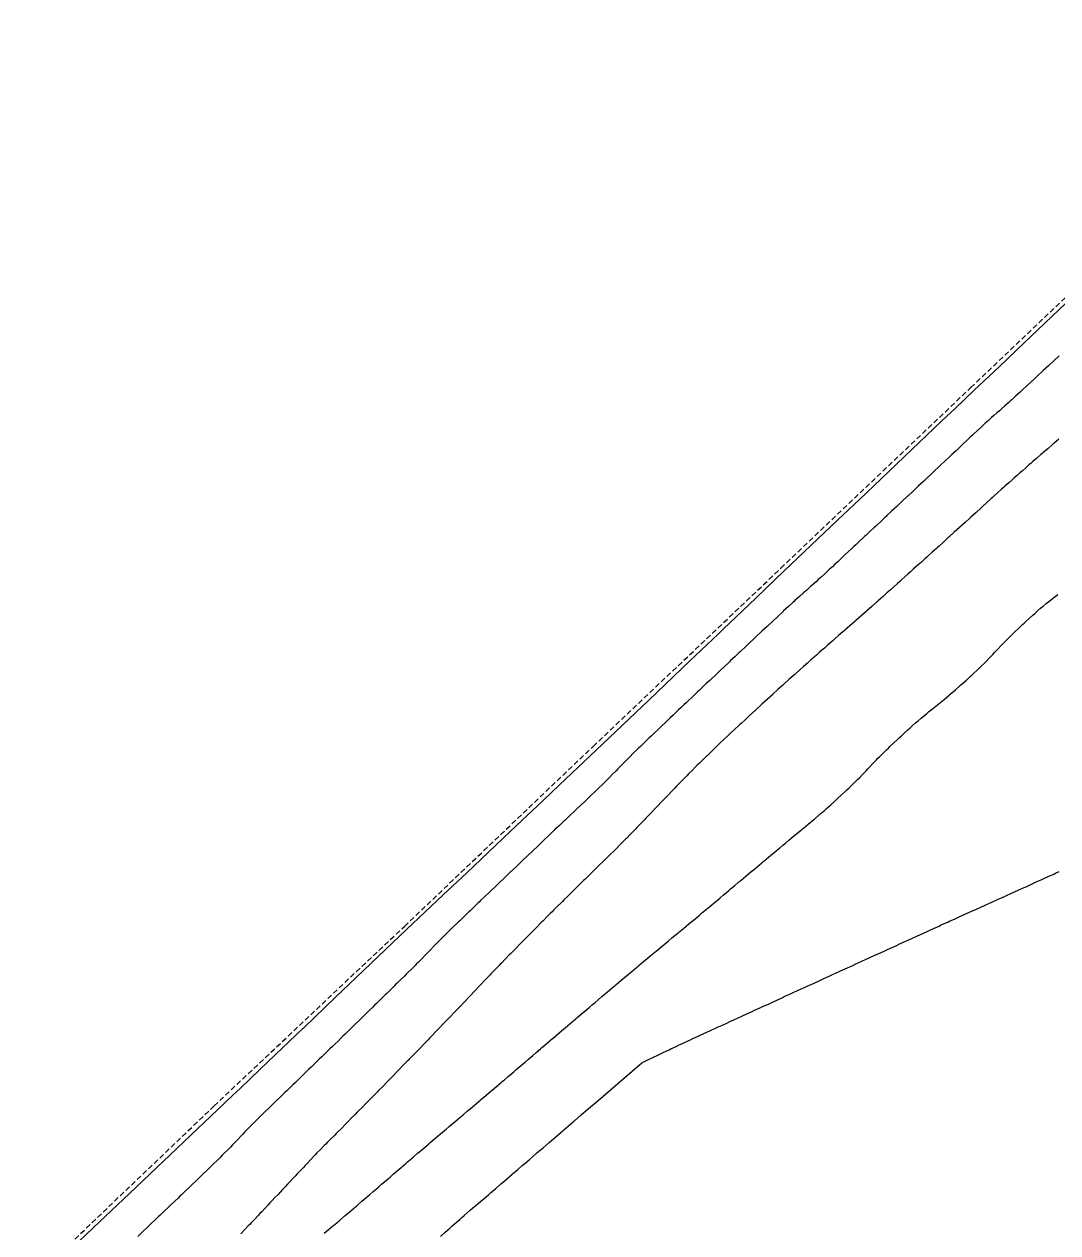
# Model space of a CAD drawing. Extents: x 6012137 to 6013842, y 2108997 to 2110704.
# Drawn here: x 6012976.9 to 6013076.1, y 2109913 to 2110028.9 of the extents above; entities that cross this region are included whole.
import ezdxf

# ---------------------------------------------------------------- set-up
doc = ezdxf.new("R2010")
doc.units = 0
doc.linetypes.add('HIDDENX2', pattern=[0.75, 0.5, -0.25])
doc.layers.get('0').update_dxf_attribs({"linetype": 'CONTINUOUS'})

msp = doc.modelspace()

# ---------------------------------------------------------------- linework, layer by layer
at = {"color": 6, "linetype": 'CONTINUOUS', "flags": 128}
for points in [[(6012980.8, 2109910.87), (6012983.51, 2109913.44), (6012984.12, 2109914.01), (6012986.98, 2109916.73), (6012995.46, 2109924.77), (6012996.91, 2109926.16), (6012997.6, 2109926.81), (6012998.6, 2109927.77), (6013000.29, 2109929.38), (6013003.66, 2109932.58), (6013003.74, 2109932.66), (6013006.73, 2109935.53), (6013013.58, 2109942.04), (6013017.1, 2109945.36), (6013019.35, 2109947.49), (6013023.53, 2109951.45), (6013024.11, 2109952), (6013026.71, 2109954.46), (6013028.26, 2109955.92), (6013031.77, 2109959.25), (6013035.59, 2109962.88), (6013036.78, 2109964.02), (6013038.42, 2109965.57), (6013040.77, 2109967.81), (6013043.47, 2109970.39), (6013043.97, 2109970.87), (6013045.81, 2109972.62), (6013047.09, 2109973.84), (6013048.04, 2109974.75), (6013049.82, 2109976.45), (6013054.34, 2109980.74), (6013055.51, 2109981.85), (6013057.05, 2109983.31), (6013059.12, 2109985.29), (6013062.07, 2109988.09), (6013064.22, 2109990.15), (6013064.96, 2109990.85), (6013066.21, 2109992.04), (6013068.02, 2109993.76), (6013070.47, 2109996.06), (6013071.18, 2109996.74), (6013072.15, 2109997.66), (6013073.5, 2109998.94), (6013075.51, 2110000.85), (6013078.78, 2110003.94)], [(6013076.2, 2109997.09), (6013075.69, 2109996.61), (6013075.68, 2109996.6), (6013075.68, 2109996.6), (6013075.17, 2109996.12), (6013074.68, 2109995.66), (6013074.65, 2109995.64), (6013074.62, 2109995.61), (6013074.13, 2109995.15), (6013073.68, 2109994.73), (6013073.62, 2109994.67), (6013073.54, 2109994.61), (6013073.1, 2109994.19), (6013072.68, 2109993.81), (6013072.58, 2109993.71), (6013072.46, 2109993.61), (6013072.05, 2109993.23), (6013071.68, 2109992.89), (6013071.53, 2109992.76), (6013071.37, 2109992.61), (6013071, 2109992.28), (6013070.68, 2109992), (6013070.47, 2109991.81), (6013070.24, 2109991.61), (6013069.94, 2109991.35), (6013069.68, 2109991.12), (6013069.41, 2109990.88), (6013069.12, 2109990.61), (6013068.89, 2109990.4), (6013068.68, 2109990.21), (6013068.37, 2109989.92), (6013068.03, 2109989.61), (6013067.85, 2109989.44), (6013067.68, 2109989.28), (6013067.34, 2109988.95), (6013066.97, 2109988.61), (6013066.82, 2109988.47), (6013066.68, 2109988.33), (6013066.31, 2109987.98), (6013065.91, 2109987.61), (6013065.79, 2109987.49), (6013065.68, 2109987.39), (6013065.28, 2109987.01), (6013064.85, 2109986.61), (6013064.76, 2109986.52), (6013064.68, 2109986.45), (6013064.25, 2109986.04), (6013063.79, 2109985.61), (6013063.73, 2109985.55), (6013063.68, 2109985.5), (6013063.22, 2109985.07), (6013062.72, 2109984.61), (6013062.7, 2109984.59), (6013062.68, 2109984.57), (6013062.19, 2109984.1), (6013061.68, 2109983.63), (6013061.67, 2109983.62), (6013061.66, 2109983.61), (6013061.15, 2109983.13), (6013060.68, 2109982.69), (6013060.64, 2109982.65), (6013060.59, 2109982.61), (6013060.12, 2109982.17), (6013059.68, 2109981.75), (6013059.6, 2109981.68), (6013059.52, 2109981.61), (6013059.09, 2109981.2), (6013058.68, 2109980.82), (6013058.57, 2109980.72), (6013058.46, 2109980.61), (6013058.05, 2109980.23), (6013057.68, 2109979.88), (6013057.54, 2109979.75), (6013057.39, 2109979.61), (6013057.02, 2109979.27), (6013056.68, 2109978.95), (6013056.5, 2109978.78), (6013056.32, 2109978.61), (6013055.99, 2109978.3), (6013055.68, 2109978.01), (6013055.47, 2109977.82), (6013055.25, 2109977.61), (6013054.95, 2109977.33), (6013054.68, 2109977.08), (6013054.44, 2109976.85), (6013054.17, 2109976.61), (6013053.92, 2109976.37), (6013053.68, 2109976.15), (6013053.4, 2109975.89), (6013053.09, 2109975.61), (6013052.88, 2109975.41), (6013052.68, 2109975.23), (6013052.35, 2109974.94), (6013051.98, 2109974.61), (6013051.82, 2109974.47), (6013051.68, 2109974.34), (6013051.29, 2109974), (6013050.85, 2109973.61), (6013050.76, 2109973.52), (6013050.68, 2109973.45), (6013050.24, 2109973.05), (6013049.76, 2109972.61), (6013049.72, 2109972.57), (6013049.68, 2109972.53), (6013049.2, 2109972.08), (6013048.69, 2109971.61), (6013048.68, 2109971.6), (6013048.68, 2109971.6), (6013048.17, 2109971.12), (6013047.68, 2109970.66), (6013047.65, 2109970.63), (6013047.62, 2109970.61), (6013047.14, 2109970.15), (6013046.68, 2109969.72), (6013046.62, 2109969.67), (6013046.56, 2109969.61), (6013046.11, 2109969.18), (6013045.68, 2109968.78), (6013045.59, 2109968.7), (6013045.49, 2109968.61), (6013045.07, 2109968.21), (6013044.68, 2109967.84), (6013044.56, 2109967.73), (6013044.43, 2109967.61), (6013044.05, 2109967.24), (6013043.68, 2109966.9), (6013043.37, 2109966.61), (6013042.68, 2109965.95), (6013042.31, 2109965.61), (6013041.68, 2109965.01), (6013041.47, 2109964.81), (6013041.26, 2109964.61), (6013040.96, 2109964.32), (6013040.68, 2109964.06), (6013040.45, 2109963.84), (6013040.2, 2109963.61), (6013039.94, 2109963.35), (6013039.68, 2109963.11), (6013039.42, 2109962.86), (6013039.15, 2109962.61), (6013038.91, 2109962.38), (6013038.68, 2109962.16), (6013038.4, 2109961.89), (6013038.1, 2109961.61), (6013037.89, 2109961.4), (6013037.68, 2109961.2), (6013037.38, 2109960.91), (6013037.06, 2109960.61), (6013036.87, 2109960.42), (6013036.68, 2109960.24), (6013036.36, 2109959.93), (6013036.02, 2109959.61), (6013035.85, 2109959.44), (6013035.68, 2109959.28), (6013035.34, 2109958.95), (6013034.99, 2109958.61), (6013034.84, 2109958.45), (6013034.68, 2109958.3), (6013034.34, 2109957.95), (6013034, 2109957.61), (6013033.84, 2109957.45), (6013033.68, 2109957.28), (6013033.35, 2109956.94), (6013033.02, 2109956.61), (6013032.85, 2109956.43), (6013032.68, 2109956.26), (6013032.35, 2109955.94), (6013032.01, 2109955.61), (6013031.84, 2109955.45), (6013031.68, 2109955.29), (6013031.33, 2109954.96), (6013030.97, 2109954.61), (6013030.82, 2109954.47), (6013030.68, 2109954.33), (6013030.31, 2109953.98), (6013029.91, 2109953.61), (6013029.79, 2109953.49), (6013029.68, 2109953.39), (6013029.28, 2109953.01), (6013028.85, 2109952.61), (6013028.76, 2109952.52), (6013028.68, 2109952.44), (6013028.25, 2109952.04), (6013027.79, 2109951.61), (6013027.74, 2109951.55), (6013027.68, 2109951.5), (6013027.22, 2109951.06), (6013026.74, 2109950.61), (6013026.71, 2109950.58), (6013026.68, 2109950.55), (6013026.2, 2109950.09), (6013025.69, 2109949.61), (6013025.68, 2109949.6), (6013025.68, 2109949.6), (6013025.17, 2109949.11), (6013024.68, 2109948.64), (6013024.66, 2109948.63), (6013024.64, 2109948.61), (6013024.15, 2109948.14), (6013023.68, 2109947.69), (6013023.64, 2109947.65), (6013023.59, 2109947.61), (6013023.13, 2109947.16), (6013022.68, 2109946.73), (6013022.62, 2109946.67), (6013022.55, 2109946.61), (6013022.11, 2109946.18), (6013021.68, 2109945.77), (6013021.59, 2109945.69), (6013021.5, 2109945.61), (6013021.08, 2109945.2), (6013020.68, 2109944.82), (6013020.57, 2109944.71), (6013020.46, 2109944.61), (6013020.06, 2109944.22), (6013019.68, 2109943.85), (6013019.55, 2109943.73), (6013019.42, 2109943.61), (6013019.05, 2109943.24), (6013018.68, 2109942.89), (6013018.54, 2109942.75), (6013018.39, 2109942.61), (6013018.03, 2109942.26), (6013017.68, 2109941.92), (6013017.52, 2109941.76), (6013017.36, 2109941.61), (6013017.02, 2109941.27), (6013016.68, 2109940.93), (6013016.35, 2109940.61), (6013015.68, 2109939.91), (6013015.53, 2109939.75), (6013015.39, 2109939.61), (6013015.04, 2109939.25), (6013014.68, 2109938.88), (6013014.54, 2109938.74), (6013014.4, 2109938.61), (6013014.04, 2109938.24), (6013013.68, 2109937.89), (6013013.54, 2109937.75), (6013013.4, 2109937.61), (6013013.04, 2109937.25), (6013012.68, 2109936.9), (6013012.53, 2109936.76), (6013012.38, 2109936.61), (6013012.03, 2109936.26), (6013011.68, 2109935.92), (6013011.52, 2109935.77), (6013011.36, 2109935.61), (6013011.02, 2109935.27), (6013010.68, 2109934.94), (6013010.51, 2109934.78), (6013010.34, 2109934.61), (6013010, 2109934.28), (6013009.68, 2109933.97), (6013009.5, 2109933.79), (6013009.31, 2109933.61), (6013008.99, 2109933.29), (6013008.68, 2109932.99), (6013008.49, 2109932.8), (6013008.29, 2109932.61), (6013007.98, 2109932.31), (6013007.68, 2109932.01), (6013007.47, 2109931.81), (6013007.26, 2109931.61), (6013006.97, 2109931.32), (6013006.68, 2109931.04), (6013006.46, 2109930.83), (6013006.23, 2109930.61), (6013005.95, 2109930.33), (6013005.68, 2109930.07), (6013005.45, 2109929.84), (6013005.2, 2109929.61), (6013004.94, 2109929.35), (6013004.68, 2109929.1), (6013004.43, 2109928.85), (6013004.18, 2109928.61), (6013003.92, 2109928.36), (6013003.68, 2109928.13), (6013003.42, 2109927.87), (6013003.14, 2109927.61), (6013002.91, 2109927.38), (6013002.68, 2109927.16), (6013002.4, 2109926.89), (6013002.11, 2109926.61), (6013001.89, 2109926.4), (6013001.68, 2109926.2), (6013001.38, 2109925.91), (6013001.07, 2109925.61), (6013000.87, 2109925.42), (6013000.68, 2109925.23), (6013000.36, 2109924.92), (6013000.03, 2109924.61), (6012999.86, 2109924.43), (6012999.68, 2109924.26), (6012999.35, 2109923.93), (6012999.02, 2109923.61), (6012998.85, 2109923.44), (6012998.68, 2109923.26), (6012998.36, 2109922.93), (6012998.04, 2109922.61), (6012997.87, 2109922.42), (6012997.68, 2109922.22), (6012997.38, 2109921.9), (6012997.09, 2109921.61), (6012996.89, 2109921.4), (6012996.68, 2109921.18), (6012996.39, 2109920.89), (6012996.11, 2109920.61), (6012995.89, 2109920.39), (6012995.68, 2109920.18), (6012995.39, 2109919.9), (6012995.09, 2109919.61), (6012994.89, 2109919.4), (6012994.68, 2109919.2), (6012994.38, 2109918.91), (6012994.07, 2109918.61), (6012993.87, 2109918.42), (6012993.68, 2109918.23), (6012993.36, 2109917.92), (6012993.03, 2109917.61), (6012992.85, 2109917.43), (6012992.68, 2109917.27), (6012992.34, 2109916.94), (6012991.99, 2109916.61), (6012991.83, 2109916.46), (6012991.68, 2109916.31), (6012991.32, 2109915.97), (6012990.94, 2109915.61), (6012990.81, 2109915.48), (6012990.68, 2109915.36), (6012990.29, 2109914.99), (6012989.89, 2109914.61), (6012989.78, 2109914.51), (6012989.68, 2109914.41), (6012988.84, 2109913.61), (6012988.68, 2109913.46), (6012988.25, 2109913.04), (6012987.8, 2109912.61)], [(6013076.18, 2109989.1), (6013075.68, 2109988.67), (6013075.65, 2109988.64), (6013075.61, 2109988.61), (6013075.11, 2109988.17), (6013074.68, 2109987.8), (6013074.58, 2109987.71), (6013074.46, 2109987.61), (6013074.04, 2109987.24), (6013073.68, 2109986.93), (6013073.51, 2109986.78), (6013073.31, 2109986.61), (6013072.97, 2109986.31), (6013072.68, 2109986.06), (6013072.44, 2109985.85), (6013072.16, 2109985.61), (6013071.9, 2109985.38), (6013071.68, 2109985.19), (6013071.37, 2109984.91), (6013071.03, 2109984.61), (6013070.85, 2109984.44), (6013070.68, 2109984.29), (6013070.32, 2109983.97), (6013069.93, 2109983.61), (6013069.8, 2109983.49), (6013069.68, 2109983.38), (6013068.83, 2109982.61), (6013068.68, 2109982.47), (6013068.23, 2109982.06), (6013067.74, 2109981.61), (6013067.71, 2109981.58), (6013067.68, 2109981.55), (6013067.18, 2109981.1), (6013066.68, 2109980.65), (6013066.66, 2109980.63), (6013066.64, 2109980.61), (6013066.14, 2109980.15), (6013065.68, 2109979.74), (6013065.61, 2109979.68), (6013065.53, 2109979.61), (6013065.09, 2109979.2), (6013064.68, 2109978.83), (6013064.56, 2109978.73), (6013064.43, 2109978.61), (6013064.03, 2109978.25), (6013063.68, 2109977.93), (6013063.51, 2109977.78), (6013063.32, 2109977.61), (6013062.98, 2109977.3), (6013062.68, 2109977.03), (6013062.46, 2109976.83), (6013062.21, 2109976.61), (6013061.93, 2109976.35), (6013061.68, 2109976.13), (6013061.41, 2109975.88), (6013061.1, 2109975.61), (6013060.88, 2109975.41), (6013060.68, 2109975.23), (6013060.35, 2109974.93), (6013059.99, 2109974.61), (6013059.82, 2109974.46), (6013059.68, 2109974.33), (6013059.3, 2109973.99), (6013058.87, 2109973.61), (6013058.77, 2109973.52), (6013058.68, 2109973.44), (6013058.24, 2109973.05), (6013057.74, 2109972.61), (6013057.71, 2109972.58), (6013057.68, 2109972.55), (6013057.18, 2109972.11), (6013056.68, 2109971.68), (6013056.64, 2109971.64), (6013056.6, 2109971.61), (6013056.11, 2109971.18), (6013055.68, 2109970.8), (6013055.58, 2109970.71), (6013055.46, 2109970.61), (6013055.04, 2109970.24), (6013054.68, 2109969.93), (6013054.51, 2109969.78), (6013054.31, 2109969.61), (6013053.98, 2109969.31), (6013053.68, 2109969.05), (6013053.44, 2109968.84), (6013053.17, 2109968.61), (6013052.91, 2109968.38), (6013052.68, 2109968.18), (6013052.38, 2109967.91), (6013052.04, 2109967.61), (6013051.85, 2109967.44), (6013051.68, 2109967.29), (6013051.32, 2109966.96), (6013050.92, 2109966.61), (6013050.8, 2109966.49), (6013050.68, 2109966.39), (6013050.27, 2109966.02), (6013049.82, 2109965.61), (6013049.74, 2109965.54), (6013049.68, 2109965.48), (6013049.22, 2109965.07), (6013048.72, 2109964.61), (6013048.7, 2109964.59), (6013048.68, 2109964.57), (6013048.17, 2109964.11), (6013047.68, 2109963.66), (6013047.65, 2109963.63), (6013047.62, 2109963.61), (6013047.13, 2109963.16), (6013046.68, 2109962.74), (6013046.61, 2109962.68), (6013046.53, 2109962.61), (6013046.09, 2109962.2), (6013045.68, 2109961.82), (6013045.57, 2109961.72), (6013045.45, 2109961.61), (6013045.05, 2109961.24), (6013044.68, 2109960.89), (6013044.53, 2109960.75), (6013044.38, 2109960.61), (6013044.02, 2109960.27), (6013043.68, 2109959.95), (6013043.32, 2109959.61), (6013042.68, 2109958.98), (6013042.29, 2109958.61), (6013041.68, 2109958), (6013041.48, 2109957.8), (6013041.28, 2109957.61), (6013040.98, 2109957.3), (6013040.68, 2109957), (6013040.48, 2109956.8), (6013040.29, 2109956.61), (6013039.99, 2109956.3), (6013039.68, 2109955.99), (6013039.49, 2109955.79), (6013039.31, 2109955.61), (6013039, 2109955.28), (6013038.68, 2109954.95), (6013038.51, 2109954.77), (6013038.35, 2109954.61), (6013038.02, 2109954.26), (6013037.68, 2109953.91), (6013037.53, 2109953.75), (6013037.39, 2109953.61), (6013037.04, 2109953.24), (6013036.68, 2109952.87), (6013036.55, 2109952.73), (6013036.43, 2109952.61), (6013036.06, 2109952.22), (6013035.68, 2109951.82), (6013035.57, 2109951.71), (6013035.47, 2109951.61), (6013035.08, 2109951.21), (6013034.68, 2109950.79), (6013034.59, 2109950.7), (6013034.49, 2109950.61), (6013034.09, 2109950.2), (6013033.68, 2109949.79), (6013033.59, 2109949.7), (6013033.49, 2109949.61), (6013033.08, 2109949.2), (6013032.68, 2109948.81), (6013032.58, 2109948.71), (6013032.47, 2109948.61), (6013032.07, 2109948.22), (6013031.68, 2109947.84), (6013031.56, 2109947.72), (6013031.44, 2109947.61), (6013031.06, 2109947.23), (6013030.68, 2109946.86), (6013030.55, 2109946.74), (6013030.42, 2109946.61), (6013030.05, 2109946.24), (6013029.68, 2109945.88), (6013029.54, 2109945.74), (6013029.4, 2109945.61), (6013029.04, 2109945.25), (6013028.68, 2109944.89), (6013028.54, 2109944.75), (6013028.4, 2109944.61), (6013028.04, 2109944.25), (6013027.68, 2109943.89), (6013027.54, 2109943.75), (6013027.4, 2109943.61), (6013027.04, 2109943.25), (6013026.68, 2109942.89), (6013026.54, 2109942.75), (6013026.4, 2109942.61), (6013026.04, 2109942.25), (6013025.68, 2109941.88), (6013025.54, 2109941.74), (6013025.41, 2109941.61), (6013025.05, 2109941.24), (6013024.68, 2109940.87), (6013024.55, 2109940.74), (6013024.42, 2109940.61), (6013024.05, 2109940.23), (6013023.68, 2109939.85), (6013023.56, 2109939.73), (6013023.44, 2109939.61), (6013023.06, 2109939.22), (6013022.68, 2109938.83), (6013022.57, 2109938.72), (6013022.46, 2109938.61), (6013022.08, 2109938.21), (6013021.68, 2109937.79), (6013021.59, 2109937.7), (6013021.51, 2109937.61), (6013021.1, 2109937.18), (6013020.68, 2109936.74), (6013020.62, 2109936.67), (6013020.56, 2109936.61), (6013020.13, 2109936.16), (6013019.68, 2109935.68), (6013019.64, 2109935.64), (6013019.61, 2109935.61), (6013019.16, 2109935.13), (6013018.68, 2109934.63), (6013018.67, 2109934.62), (6013018.66, 2109934.61), (6013018.18, 2109934.11), (6013017.71, 2109933.61), (6013017.69, 2109933.59), (6013017.68, 2109933.58), (6013017.2, 2109933.08), (6013016.75, 2109932.61), (6013016.71, 2109932.57), (6013016.68, 2109932.54), (6013015.78, 2109931.61), (6013015.68, 2109931.5), (6013015.24, 2109931.05), (6013014.81, 2109930.61), (6013014.75, 2109930.54), (6013014.68, 2109930.47), (6013014.25, 2109930.03), (6013013.84, 2109929.61), (6013013.76, 2109929.53), (6013013.68, 2109929.45), (6013013.26, 2109929.02), (6013012.86, 2109928.61), (6013012.77, 2109928.52), (6013012.68, 2109928.42), (6013012.28, 2109928.01), (6013011.88, 2109927.61), (6013011.78, 2109927.5), (6013011.68, 2109927.4), (6013011.29, 2109927), (6013010.9, 2109926.61), (6013010.79, 2109926.49), (6013010.68, 2109926.38), (6013010.3, 2109925.99), (6013009.92, 2109925.61), (6013009.8, 2109925.48), (6013009.68, 2109925.36), (6013009.31, 2109924.98), (6013008.94, 2109924.61), (6013008.81, 2109924.48), (6013008.68, 2109924.34), (6013008.31, 2109923.97), (6013007.95, 2109923.61), (6013007.82, 2109923.47), (6013007.68, 2109923.34), (6013007.32, 2109922.97), (6013006.95, 2109922.61), (6013006.82, 2109922.47), (6013006.68, 2109922.33), (6013006.32, 2109921.97), (6013005.96, 2109921.61), (6013005.82, 2109921.47), (6013005.68, 2109921.32), (6013005.32, 2109920.96), (6013004.98, 2109920.61), (6013004.83, 2109920.45), (6013004.68, 2109920.29), (6013004.35, 2109919.94), (6013004.03, 2109919.61), (6013003.86, 2109919.42), (6013003.68, 2109919.23), (6013003.38, 2109918.91), (6013003.09, 2109918.61), (6013002.89, 2109918.39), (6013002.68, 2109918.17), (6013002.41, 2109917.88), (6013002.15, 2109917.61), (6013001.92, 2109917.36), (6013001.68, 2109917.1), (6013001.44, 2109916.85), (6013001.21, 2109916.61), (6013000.95, 2109916.33), (6013000.68, 2109916.04), (6013000.47, 2109915.82), (6013000.27, 2109915.61), (6012999.99, 2109915.3), (6012999.68, 2109914.98), (6012999.5, 2109914.79), (6012999.33, 2109914.61), (6012999.02, 2109914.27), (6012998.68, 2109913.91), (6012998.53, 2109913.76), (6012998.39, 2109913.61), (6012998.04, 2109913.24), (6012997.68, 2109912.86)], [(6013005.68, 2109912.91), (6013006.06, 2109913.23), (6013006.51, 2109913.61), (6013006.6, 2109913.69), (6013006.68, 2109913.75), (6013007.14, 2109914.14), (6013007.68, 2109914.6), (6013007.68, 2109914.6), (6013007.69, 2109914.61), (6013008.22, 2109915.06), (6013008.68, 2109915.45), (6013008.76, 2109915.52), (6013008.86, 2109915.61), (6013009.3, 2109915.98), (6013009.68, 2109916.31), (6013009.84, 2109916.44), (6013010.03, 2109916.61), (6013010.38, 2109916.91), (6013010.68, 2109917.17), (6013010.91, 2109917.37), (6013011.18, 2109917.61), (6013011.45, 2109917.84), (6013011.68, 2109918.04), (6013011.99, 2109918.3), (6013012.34, 2109918.61), (6013012.52, 2109918.77), (6013012.68, 2109918.9), (6013013.06, 2109919.23), (6013013.5, 2109919.61), (6013013.6, 2109919.69), (6013013.68, 2109919.76), (6013014.14, 2109920.15), (6013014.67, 2109920.61), (6013014.68, 2109920.61), (6013014.68, 2109920.61), (6013015.22, 2109921.07), (6013015.68, 2109921.46), (6013015.85, 2109921.61), (6013016.68, 2109922.31), (6013016.84, 2109922.44), (6013017.03, 2109922.61), (6013017.38, 2109922.9), (6013017.68, 2109923.15), (6013017.93, 2109923.36), (6013018.21, 2109923.61), (6013018.47, 2109923.82), (6013018.68, 2109924), (6013019.01, 2109924.28), (6013019.39, 2109924.61), (6013019.55, 2109924.74), (6013019.68, 2109924.85), (6013020.09, 2109925.2), (6013020.57, 2109925.61), (6013020.63, 2109925.66), (6013020.68, 2109925.7), (6013021.17, 2109926.11), (6013021.68, 2109926.55), (6013021.71, 2109926.57), (6013021.75, 2109926.61), (6013022.25, 2109927.03), (6013022.68, 2109927.4), (6013022.79, 2109927.49), (6013022.93, 2109927.61), (6013023.33, 2109927.95), (6013023.68, 2109928.25), (6013023.87, 2109928.41), (6013024.1, 2109928.61), (6013024.41, 2109928.87), (6013024.68, 2109929.1), (6013024.95, 2109929.33), (6013025.27, 2109929.61), (6013025.49, 2109929.79), (6013025.68, 2109929.96), (6013026.03, 2109930.26), (6013026.44, 2109930.61), (6013026.57, 2109930.72), (6013026.68, 2109930.81), (6013027.11, 2109931.18), (6013027.61, 2109931.61), (6013027.65, 2109931.64), (6013027.68, 2109931.66), (6013028.19, 2109932.1), (6013028.68, 2109932.51), (6013028.79, 2109932.61), (6013029.68, 2109933.37), (6013029.81, 2109933.48), (6013029.96, 2109933.61), (6013030.35, 2109933.94), (6013030.68, 2109934.21), (6013030.89, 2109934.39), (6013031.14, 2109934.61), (6013031.43, 2109934.85), (6013031.68, 2109935.06), (6013031.97, 2109935.31), (6013032.32, 2109935.61), (6013032.52, 2109935.77), (6013032.68, 2109935.91), (6013033.06, 2109936.23), (6013033.5, 2109936.61), (6013033.6, 2109936.69), (6013033.68, 2109936.76), (6013034.14, 2109937.15), (6013034.68, 2109937.6), (6013034.68, 2109937.6), (6013034.69, 2109937.61), (6013035.23, 2109938.06), (6013035.68, 2109938.44), (6013035.77, 2109938.51), (6013035.88, 2109938.61), (6013036.32, 2109938.97), (6013036.68, 2109939.27), (6013036.86, 2109939.42), (6013037.08, 2109939.61), (6013037.41, 2109939.88), (6013037.68, 2109940.1), (6013037.95, 2109940.33), (6013038.29, 2109940.61), (6013038.5, 2109940.78), (6013038.68, 2109940.93), (6013039.05, 2109941.24), (6013039.49, 2109941.61), (6013039.6, 2109941.69), (6013039.68, 2109941.76), (6013040.14, 2109942.14), (6013040.68, 2109942.59), (6013040.69, 2109942.6), (6013040.7, 2109942.61), (6013041.23, 2109943.05), (6013041.68, 2109943.43), (6013041.89, 2109943.61), (6013042.68, 2109944.26), (6013042.87, 2109944.42), (6013043.09, 2109944.61), (6013043.41, 2109944.87), (6013043.68, 2109945.1), (6013043.96, 2109945.33), (6013044.28, 2109945.61), (6013044.5, 2109945.79), (6013044.68, 2109945.94), (6013045.04, 2109946.24), (6013045.47, 2109946.61), (6013045.59, 2109946.7), (6013045.68, 2109946.78), (6013046.13, 2109947.16), (6013046.66, 2109947.61), (6013046.67, 2109947.61), (6013046.68, 2109947.62), (6013047.22, 2109948.07), (6013047.68, 2109948.46), (6013047.76, 2109948.53), (6013047.86, 2109948.61), (6013048.3, 2109948.98), (6013048.68, 2109949.3), (6013048.85, 2109949.44), (6013049.05, 2109949.61), (6013049.4, 2109949.89), (6013049.68, 2109950.13), (6013049.94, 2109950.34), (6013050.26, 2109950.61), (6013050.49, 2109950.8), (6013050.68, 2109950.96), (6013051.04, 2109951.25), (6013051.47, 2109951.61), (6013051.58, 2109951.7), (6013051.68, 2109951.78), (6013052.13, 2109952.16), (6013052.67, 2109952.61), (6013052.68, 2109952.61), (6013052.68, 2109952.61), (6013053.21, 2109953.07), (6013053.68, 2109953.48), (6013053.75, 2109953.54), (6013053.83, 2109953.61), (6013054.28, 2109954.01), (6013054.68, 2109954.37), (6013054.8, 2109954.48), (6013054.94, 2109954.61), (6013055.32, 2109954.96), (6013055.68, 2109955.3), (6013055.84, 2109955.45), (6013056.01, 2109955.61), (6013056.35, 2109955.94), (6013056.68, 2109956.27), (6013056.85, 2109956.43), (6013057.03, 2109956.61), (6013057.35, 2109956.94), (6013057.68, 2109957.28), (6013057.84, 2109957.45), (6013058, 2109957.61), (6013058.33, 2109957.96), (6013058.68, 2109958.32), (6013058.82, 2109958.47), (6013058.96, 2109958.61), (6013059.32, 2109958.97), (6013059.68, 2109959.32), (6013059.82, 2109959.46), (6013059.97, 2109959.61), (6013060.33, 2109959.95), (6013060.68, 2109960.28), (6013060.85, 2109960.44), (6013061.03, 2109960.61), (6013061.37, 2109960.92), (6013061.68, 2109961.2), (6013061.9, 2109961.39), (6013062.14, 2109961.61), (6013062.43, 2109961.86), (6013062.68, 2109962.08), (6013062.96, 2109962.32), (6013063.3, 2109962.61), (6013063.51, 2109962.78), (6013063.68, 2109962.92), (6013064.06, 2109963.23), (6013064.53, 2109963.61), (6013064.61, 2109963.67), (6013064.68, 2109963.73), (6013065.16, 2109964.12), (6013065.68, 2109964.55), (6013065.71, 2109964.58), (6013065.74, 2109964.61), (6013066.25, 2109965.04), (6013066.68, 2109965.42), (6013066.78, 2109965.51), (6013066.9, 2109965.61), (6013067.31, 2109965.98), (6013067.68, 2109966.32), (6013067.83, 2109966.46), (6013067.99, 2109966.61), (6013068.35, 2109966.94), (6013068.68, 2109967.27), (6013069.03, 2109967.61), (6013069.68, 2109968.27), (6013069.85, 2109968.44), (6013070.01, 2109968.61), (6013070.33, 2109968.95), (6013070.68, 2109969.33), (6013070.82, 2109969.47), (6013070.95, 2109969.61), (6013071.31, 2109969.97), (6013071.68, 2109970.34), (6013071.81, 2109970.47), (6013071.95, 2109970.61), (6013072.32, 2109970.96), (6013072.68, 2109971.3), (6013072.84, 2109971.45), (6013073.01, 2109971.61), (6013073.36, 2109971.92), (6013073.68, 2109972.21), (6013073.89, 2109972.4), (6013074.14, 2109972.61), (6013074.43, 2109972.86), (6013074.68, 2109973.08), (6013074.97, 2109973.32), (6013075.33, 2109973.61), (6013075.52, 2109973.76), (6013075.68, 2109973.89), (6013076.08, 2109974.2)], [(6013016.85, 2109912.61), (6013017.29, 2109913), (6013017.68, 2109913.35), (6013017.81, 2109913.47), (6013017.96, 2109913.61), (6013018.34, 2109913.94), (6013018.68, 2109914.24), (6013018.88, 2109914.41), (6013019.1, 2109914.61), (6013019.41, 2109914.88), (6013019.68, 2109915.11), (6013019.95, 2109915.34), (6013020.26, 2109915.61), (6013020.49, 2109915.8), (6013020.68, 2109915.96), (6013021.03, 2109916.26), (6013021.43, 2109916.61), (6013021.56, 2109916.72), (6013021.68, 2109916.82), (6013022.1, 2109917.18), (6013022.59, 2109917.61), (6013022.64, 2109917.65), (6013022.68, 2109917.68), (6013023.18, 2109918.11), (6013023.68, 2109918.54), (6013023.76, 2109918.61), (6013024.26, 2109919.03), (6013024.68, 2109919.4), (6013024.92, 2109919.61), (6013025.33, 2109919.96), (6013025.68, 2109920.26), (6013026.09, 2109920.61), (6013026.41, 2109920.88), (6013026.68, 2109921.11), (6013027.25, 2109921.61), (6013027.48, 2109921.8), (6013027.68, 2109921.97), (6013028.15, 2109922.37), (6013028.41, 2109922.61), (6013028.56, 2109922.73), (6013028.68, 2109922.83), (6013029.58, 2109923.61), (6013029.63, 2109923.65), (6013029.68, 2109923.7), (6013030.33, 2109924.26), (6013030.59, 2109924.48), (6013031.23, 2109925.03), (6013031.73, 2109925.46), (6013036.15, 2109929.27), (6013036.29, 2109929.33), (6013036.32, 2109929.35), (6013036.4, 2109929.39), (6013036.52, 2109929.45), (6013036.68, 2109929.52), (6013036.74, 2109929.55), (6013036.85, 2109929.61), (6013037.68, 2109930.01), (6013038.08, 2109930.2), (6013038.68, 2109930.48), (6013038.77, 2109930.52), (6013038.95, 2109930.61), (6013039.45, 2109930.84), (6013039.68, 2109930.94), (6013040.13, 2109931.15), (6013040.68, 2109931.41), (6013040.82, 2109931.47), (6013041.12, 2109931.61), (6013041.5, 2109931.78), (6013041.68, 2109931.87), (6013042.16, 2109932.09), (6013042.68, 2109932.33), (6013042.87, 2109932.41), (6013043.29, 2109932.61), (6013043.56, 2109932.73), (6013043.68, 2109932.79), (6013044.24, 2109933.04), (6013044.68, 2109933.24), (6013044.93, 2109933.36), (6013045.47, 2109933.61), (6013045.61, 2109933.67), (6013045.68, 2109933.7), (6013046.3, 2109933.99), (6013046.68, 2109934.16), (6013046.98, 2109934.3), (6013047.65, 2109934.61), (6013047.67, 2109934.62), (6013047.68, 2109934.62), (6013048.36, 2109934.93), (6013048.68, 2109935.08), (6013049.04, 2109935.25), (6013049.68, 2109935.54), (6013049.73, 2109935.56), (6013049.83, 2109935.61), (6013050.41, 2109935.87), (6013050.68, 2109936), (6013051.1, 2109936.19), (6013051.68, 2109936.45), (6013051.78, 2109936.5), (6013052.01, 2109936.61), (6013052.47, 2109936.82), (6013052.68, 2109936.91), (6013053.16, 2109937.13), (6013053.68, 2109937.37), (6013053.84, 2109937.44), (6013054.2, 2109937.61), (6013054.53, 2109937.76), (6013054.68, 2109937.83), (6013055.22, 2109938.07), (6013055.68, 2109938.28), (6013056.39, 2109938.61), (6013056.68, 2109938.74), (6013057.28, 2109939.01), (6013057.68, 2109939.2), (6013057.96, 2109939.32), (6013058.58, 2109939.61), (6013058.65, 2109939.64), (6013058.68, 2109939.65), (6013059.34, 2109939.95), (6013059.68, 2109940.11), (6013060.02, 2109940.26), (6013060.68, 2109940.56), (6013060.71, 2109940.58), (6013060.77, 2109940.61), (6013061.4, 2109940.89), (6013061.68, 2109941.02), (6013062.08, 2109941.2), (6013062.68, 2109941.47), (6013062.77, 2109941.51), (6013062.97, 2109941.61), (6013063.46, 2109941.83), (6013063.68, 2109941.93), (6013064.15, 2109942.14), (6013064.68, 2109942.38), (6013064.83, 2109942.45), (6013065.17, 2109942.61), (6013065.52, 2109942.76), (6013065.68, 2109942.84), (6013066.21, 2109943.08), (6013066.68, 2109943.29), (6013066.9, 2109943.39), (6013067.38, 2109943.61), (6013067.59, 2109943.7), (6013067.68, 2109943.74), (6013068.27, 2109944.01), (6013068.68, 2109944.2), (6013069.58, 2109944.61), (6013069.68, 2109944.65), (6013070.34, 2109944.95), (6013070.68, 2109945.1), (6013071.03, 2109945.26), (6013071.68, 2109945.56), (6013071.71, 2109945.57), (6013071.79, 2109945.61), (6013072.4, 2109945.88), (6013072.68, 2109946.01), (6013073.09, 2109946.19), (6013073.68, 2109946.46), (6013073.78, 2109946.51), (6013074, 2109946.61), (6013074.47, 2109946.82), (6013074.68, 2109946.91), (6013075.16, 2109947.13), (6013075.68, 2109947.36), (6013075.85, 2109947.44), (6013076.22, 2109947.61)]]:
    msp.add_lwpolyline(points, dxfattribs=at)
at = {"color": 2, "linetype": 'HIDDENX2'}
msp.add_polyline3d([(6012976.88, 2109907.69, 7.9), (6012995.11, 2109925.12, 7.94), (6013013.37, 2109942.35, 7.95), (6013031.49, 2109959.61, 8.05), (6013049.5, 2109976.71, 8.05), (6013067.73, 2109994.03, 7.89), (6013085.73, 2110011.19, 7.81), (6013103.85, 2110028.4, 7.77), (6013118.32, 2110042.15, 7.67), (6013136.68, 2110059.5, 7.44), (6013155.8, 2110077.67, 7.49), (6013170.62, 2110091.72, 7.75), (6013203.68, 2110124.61, 7.91)], dxfattribs=at)

doc.saveas('drawing.dxf')
